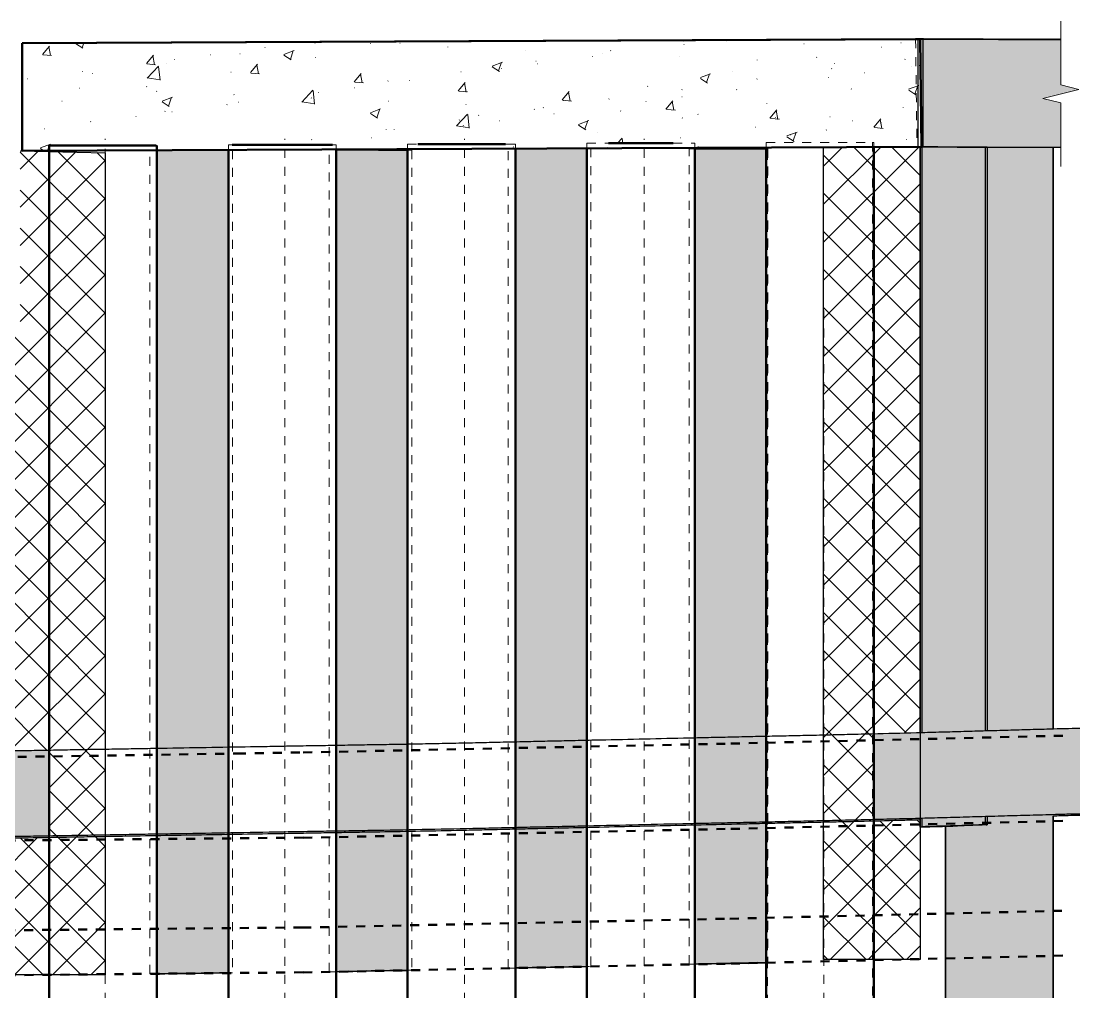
# Model space of a CAD drawing. Header units: metres. Extents: x 1100 to 1226, y 1 to 22.
# Drawn here: x 1203.26 to 1215.05, y 10.93 to 21.74 of the extents above; entities that cross this region are included whole.
import ezdxf

# ---------------------------------------------------------------- set-up
doc = ezdxf.new("R2010")
doc.units = ezdxf.units.M
doc.linetypes.add('JacobsCenter', pattern=[0.015, 0.009, -0.0015, 0.003, -0.0015])
doc.linetypes.add('JacobsDash', pattern=[0.0045, 0.003, -0.0015])
for name, color, linetype, lineweight in [('A-DETL', 7, 'Continuous', 13), ('A-DETL-GENF', 7, 'Continuous', 9), ('A-GENM', 7, 'Continuous', 35), ('A-GENM-HDLN', 7, 'JacobsDash', 18), ('S-BEAM', 7, 'Continuous', 50), ('S-BEAM-HDLN', 7, 'JacobsDash', 18), ('S-FNDN', 7, 'Continuous', 50), ('S-FNDN-HDLN', 7, 'JacobsDash', 18)]:
    doc.layers.add(name, color=color, linetype=linetype, lineweight=lineweight)
pattern_1 = [(45, (1187.22763, 10.849), (-0.212132, 0.212132), []), (135, (1187.22763, 10.849), (-0.212132, -0.212132), [])]

# ---------------------------------------------------------------- blocks, each defined once
blk = doc.blocks.new('Foundations-Piles - Px-1200-66435275-DRG-2873048 - ELEVATION - SHOTCRETE ABUTMENT B_ B1 AND B2')
at = {"layer": 'A-GENM', "lineweight": 25, "true_color": 0xdbdbdb}
h = blk.add_hatch(color=254, dxfattribs=at)
h.paths.add_polyline_path([(-1094.426, 6.112), (-1094.414, 6.112), (-1094.341, 6.123), (-1094.299, 6.135), (-1094.299, 12.787), (-1094.514, 12.778), (-1094.652, 12.77), (-1094.7, 12.767), (-1094.745, 12.766), (-1094.745, 6.203), (-1094.699, 6.174), (-1094.633, 6.144), (-1094.554, 6.121), (-1094.488, 6.112), (-1094.444, 6.112)])
h.paths.add_polyline_path([(-1094.299, 20.334), (-1094.299, 20.334), (-1094.299, 20.334)])
h = blk.add_hatch(color=254, dxfattribs=at)
h.paths.add_polyline_path([(-1094.299, 6.135), (-1094.27, 6.144), (-1094.202, 6.175), (-1094.078, 6.255), (-1094.01, 6.286), (-1093.939, 6.307), (-1093.866, 6.318), (-1093.792, 6.318), (-1093.718, 6.307), (-1093.647, 6.286), (-1093.58, 6.255), (-1093.545, 6.233), (-1093.545, 12.883), (-1093.551, 12.885), (-1093.59, 12.887), (-1093.637, 12.888), (-1093.787, 12.888), (-1093.965, 12.886), (-1094.216, 12.879), (-1094.279, 12.877), (-1094.279, 12.787), (-1094.299, 12.786), (-1094.299, 6.144)])
h.paths.add_polyline_path([(-1094.279, 13.832), (-1093.545, 13.852), (-1093.545, 20.333), (-1094.279, 20.333), (-1094.279, 13.837)])
at = {"layer": 'A-GENM', "color": 253, "lineweight": 25, "true_color": 0xa3a3a3}
for p, q in [((-1093.545, 13.852), (-1093.545, 20.333)), ((-1093.545, 20.333), (-1093.545, 13.852)), ((-1093.545, 6.233), (-1093.545, 12.886)), ((-1093.545, 12.883), (-1093.545, 6.233)), ((-1094.745, 12.766), (-1094.745, 6.203)), ((-1094.745, 6.203), (-1094.745, 12.766))]:
    blk.add_line(p, q, dxfattribs=at)
blk = doc.blocks.new('StitchPour_RS36B_01 - StitchPour_RS36B_01-61148557-DRG-2873048 - ELEVATION - SHOTCRETE ABUTMENT B_ B1 AND B2')
at = {"layer": 'A-GENM', "lineweight": 25, "true_color": 0xf4f4f4}
for points in [[(-1095.026, 21.536), (-1094.997, 21.536), (-1094.997, 21.547), (-1095.03, 21.547), (-1095.03, 21.536), (-1095.027, 21.536)], [(-1093.459, 21.533), (-1093.459, 21.547), (-1094.997, 21.547), (-1094.997, 21.536), (-1093.658, 21.533), (-1093.492, 21.533)]]:
    blk.add_hatch(color=7, dxfattribs=at).paths.add_polyline_path(points)
at = {"layer": 'A-GENM', "color": 253, "lineweight": 25, "true_color": 0xa3a3a3}
for p, q in [((-1095.03, 21.547), (-1095.03, 21.536)), ((-1094.997, 21.547), (-1094.997, 21.536))]:
    blk.add_line(p, q, dxfattribs=at)
at = {"layer": 'A-GENM', "color": 253, "lineweight": 25, "true_color": 0xa3a3a3, "flags": 128}
blk.add_lwpolyline([(-1095.03, 21.536), (-1095.025, 21.536), (-1095.02, 21.536), (-1095.016, 21.536), (-1095.011, 21.536), (-1095.006, 21.536), (-1095.002, 21.536), (-1094.997, 21.536)], dxfattribs=at)
at = {"layer": 'A-GENM', "color": 253, "lineweight": 25, "true_color": 0xa3a3a3}
blk.add_open_spline([(-1094.997, 21.536), (-1094.749, 21.535), (-1094.237, 21.534), (-1093.724, 21.533), (-1093.459, 21.533)], degree=3, knots=[0, 0, 0, 0, 0.4444444, 0.9198793, 0.9198793, 0.9198793, 0.9198793], dxfattribs=at)
blk = doc.blocks.new('Top of Pavement - RL A - Top of Pavement - RL A-68818558-DRG-2873048 - ELEVATION - SHOTCRETE ABUTMENT B_ B1 AND B2')
at = {"layer": 'A-GENM', "lineweight": 25, "true_color": 0xe8e8e8}
h = blk.add_hatch(color=254, dxfattribs=at)
h.paths.add_polyline_path([(-1135.22, 12.556), (-1135.22, 13.506), (-1136.143, 13.511), (-1136.143, 12.561), (-1135.662, 12.558)])
h.paths.add_polyline_path([(-1145.343, 12.639), (-1145.343, 13.589), (-1145.87, 13.595), (-1146.143, 13.599), (-1146.143, 12.649), (-1145.87, 12.645)])
h.paths.add_polyline_path([(-1105.598, 12.652), (-1105.038, 12.66), (-1104.723, 12.665), (-1104.723, 13.615), (-1105.038, 13.61), (-1105.598, 13.602), (-1105.598, 13.241)])
h.paths.add_polyline_path([(-1147.343, 12.664), (-1147.343, 13.614), (-1147.967, 13.622), (-1147.967, 12.672), (-1147.344, 12.664)])
h.paths.add_polyline_path([(-1095.541, 12.848), (-1094.374, 12.879), (-1093.248, 12.91), (-1093.248, 13.86), (-1095.541, 13.798), (-1095.541, 13.296)])
h = blk.add_hatch(color=254, dxfattribs=at)
h.paths.add_polyline_path([(-1135.22, 12.533), (-1135.22, 12.556), (-1136.143, 12.56), (-1136.143, 12.539), (-1135.662, 12.536)])
h.paths.add_polyline_path([(-1145.343, 12.617), (-1145.343, 12.639), (-1146.143, 12.648), (-1146.143, 12.626), (-1145.493, 12.618)])
h.paths.add_polyline_path([(-1105.598, 12.63), (-1104.952, 12.639), (-1104.723, 12.643), (-1104.723, 12.665), (-1105.038, 12.66), (-1105.598, 12.652), (-1105.598, 12.635)])
h.paths.add_polyline_path([(-1147.343, 12.663), (-1147.343, 12.664), (-1147.967, 12.672), (-1147.967, 12.67), (-1147.471, 12.664), (-1147.344, 12.663)])
h.paths.add_polyline_path([(-1095.541, 12.827), (-1095.026, 12.84), (-1095.026, 12.849), (-1095.003, 12.859), (-1094.511, 12.872), (-1093.887, 12.887), (-1093.687, 12.889), (-1093.58, 12.887), (-1093.551, 12.885), (-1093.545, 12.883), (-1093.248, 12.891), (-1093.248, 12.91), (-1095.066, 12.86), (-1095.541, 12.848), (-1095.541, 12.836)])
at = {"layer": 'A-GENM', "color": 253, "lineweight": 25, "true_color": 0xa3a3a3}
for points, knots in [([(-1093.248, 13.86), (-1093.36, 13.857), (-1093.554, 13.852), (-1093.831, 13.844), (-1094.078, 13.837), (-1094.325, 13.83), (-1094.572, 13.823), (-1094.819, 13.816), (-1095.149, 13.807), (-1095.478, 13.799), (-1095.808, 13.791), (-1096.055, 13.785), (-1096.302, 13.78), (-1096.549, 13.774), (-1096.796, 13.769), (-1097.043, 13.764), (-1097.29, 13.758), (-1097.62, 13.751), (-1098.032, 13.741), (-1098.444, 13.732), (-1098.773, 13.725), (-1099.02, 13.719), (-1099.268, 13.714), (-1099.515, 13.708), (-1099.762, 13.703), (-1100.009, 13.697), (-1100.256, 13.692), (-1100.503, 13.687), (-1100.75, 13.682), (-1100.998, 13.678), (-1101.245, 13.674), (-1101.492, 13.67), (-1101.739, 13.666), (-1101.986, 13.662), (-1102.234, 13.657), (-1102.563, 13.652), (-1102.975, 13.645), (-1103.387, 13.638), (-1103.717, 13.632), (-1103.964, 13.628), (-1104.211, 13.624), (-1104.458, 13.62), (-1104.705, 13.615), (-1105.035, 13.61), (-1105.364, 13.605), (-1105.694, 13.601), (-1105.941, 13.597), (-1106.188, 13.594), (-1106.435, 13.592), (-1106.683, 13.589), (-1107.012, 13.585), (-1107.424, 13.581), (-1107.919, 13.575), (-1108.331, 13.57), (-1108.66, 13.567), (-1108.907, 13.564), (-1109.155, 13.561), (-1109.402, 13.558), (-1109.649, 13.555), (-1109.896, 13.552), (-1110.143, 13.55), (-1110.391, 13.547), (-1110.638, 13.545), (-1110.885, 13.544), (-1111.132, 13.542), (-1111.379, 13.541), (-1111.627, 13.54), (-1111.874, 13.539), (-1112.121, 13.538), (-1112.451, 13.535), (-1112.863, 13.532), (-1113.275, 13.529), (-1113.604, 13.526), (-1113.851, 13.524), (-1114.098, 13.522), (-1114.346, 13.519), (-1114.593, 13.517), (-1114.84, 13.515), (-1115.087, 13.513), (-1115.417, 13.511), (-1115.829, 13.508), (-1116.241, 13.506), (-1116.57, 13.505), (-1116.818, 13.504), (-1117.065, 13.503), (-1117.316, 13.502), (-1117.484, 13.501), (-1117.57, 13.5)], [0.2868094, 0.2868094, 0.2868094, 0.2868094, 0.2891156, 0.2908163, 0.292517, 0.2942177, 0.2959184, 0.297619, 0.2993197, 0.3027211, 0.3044218, 0.3061224, 0.3078231, 0.3095238, 0.3112245, 0.3129252, 0.3146259, 0.3163265, 0.3197279, 0.3231293, 0.3248299, 0.3265306, 0.3282313, 0.329932, 0.3316327, 0.3333333, 0.335034, 0.3367347, 0.3384354, 0.3401361, 0.3418367, 0.3435374, 0.3452381, 0.3469388, 0.3486395, 0.3503401, 0.3537415, 0.3571429, 0.3588435, 0.3605442, 0.3622449, 0.3639456, 0.3656463, 0.3673469, 0.3707483, 0.372449, 0.3741497, 0.3758503, 0.377551, 0.3792517, 0.3809524, 0.3843537, 0.3877551, 0.3911565, 0.3928571, 0.3945578, 0.3962585, 0.3979592, 0.3996599, 0.4013605, 0.4030612, 0.4047619, 0.4064626, 0.4081633, 0.4098639, 0.4115646, 0.4132653, 0.414966, 0.4166667, 0.4183673, 0.4217687, 0.4251701, 0.4268707, 0.4285714, 0.4302721, 0.4319728, 0.4336735, 0.4353741, 0.4370748, 0.4387755, 0.4421769, 0.4455782, 0.4472789, 0.4489796, 0.4506803, 0.452381, 0.4541542, 0.4541542, 0.4541542, 0.4541542]), ([(-1117.57, 12.55), (-1117.551, 12.551), (-1117.344, 12.551), (-1117.041, 12.553), (-1116.663, 12.554), (-1116.38, 12.556), (-1116.096, 12.557), (-1115.718, 12.559), (-1115.246, 12.561), (-1114.773, 12.565), (-1114.395, 12.569), (-1114.111, 12.571), (-1113.828, 12.574), (-1113.544, 12.576), (-1113.261, 12.579), (-1112.883, 12.582), (-1112.505, 12.585), (-1112.126, 12.587), (-1111.843, 12.589), (-1111.559, 12.591), (-1111.276, 12.592), (-1110.992, 12.593), (-1110.709, 12.594), (-1110.425, 12.597), (-1110.142, 12.6), (-1109.858, 12.603), (-1109.574, 12.606), (-1109.291, 12.609), (-1109.007, 12.612), (-1108.724, 12.616), (-1108.346, 12.62), (-1107.873, 12.625), (-1107.401, 12.631), (-1107.023, 12.635), (-1106.739, 12.638), (-1106.455, 12.641), (-1106.172, 12.645), (-1105.888, 12.648), (-1105.51, 12.653), (-1105.132, 12.658), (-1104.754, 12.664), (-1104.471, 12.669), (-1104.187, 12.674), (-1103.904, 12.679), (-1103.62, 12.684), (-1103.242, 12.69), (-1102.77, 12.698), (-1102.297, 12.706), (-1101.919, 12.713), (-1101.635, 12.717), (-1101.352, 12.722), (-1100.974, 12.728), (-1100.501, 12.737), (-1100.029, 12.747), (-1099.651, 12.755), (-1099.367, 12.762), (-1099.084, 12.768), (-1098.706, 12.776), (-1098.233, 12.787), (-1097.761, 12.798), (-1097.383, 12.806), (-1097.099, 12.812), (-1096.816, 12.818), (-1096.532, 12.824), (-1096.249, 12.831), (-1095.965, 12.837), (-1095.682, 12.844), (-1095.398, 12.851), (-1095.115, 12.858), (-1094.832, 12.866), (-1094.548, 12.874), (-1094.265, 12.882), (-1093.981, 12.89), (-1093.698, 12.898), (-1093.453, 12.905), (-1093.304, 12.909), (-1093.248, 12.91)], [0.6791342, 0.6791342, 0.6791342, 0.6791342, 0.6796117, 0.684466, 0.6868932, 0.6893204, 0.6917476, 0.6941748, 0.6990291, 0.7038835, 0.7063107, 0.7087379, 0.711165, 0.7135922, 0.7160194, 0.7184466, 0.723301, 0.7257282, 0.7281553, 0.7305825, 0.7330097, 0.7354369, 0.7378641, 0.7402913, 0.7427184, 0.7451456, 0.7475728, 0.75, 0.7524272, 0.7548544, 0.7572816, 0.7621359, 0.7669903, 0.7694175, 0.7718447, 0.7742718, 0.776699, 0.7791262, 0.7815534, 0.7864078, 0.788835, 0.7912621, 0.7936893, 0.7961165, 0.7985437, 0.8009709, 0.8058252, 0.8106796, 0.8131068, 0.815534, 0.8179612, 0.8203883, 0.8252427, 0.8300971, 0.8325243, 0.8349515, 0.8373786, 0.8398058, 0.8446602, 0.8495146, 0.8519417, 0.8543689, 0.8567961, 0.8592233, 0.8616505, 0.8640777, 0.8665049, 0.868932, 0.8713592, 0.8737864, 0.8762136, 0.8786408, 0.881068, 0.8834951, 0.8859223, 0.8873423, 0.8873423, 0.8873423, 0.8873423]), ([(-1093.248, 12.891), (-1093.292, 12.89), (-1093.391, 12.887), (-1093.49, 12.884), (-1093.545, 12.883)], [0.190459632, 0.190459632, 0.190459632, 0.190459632, 0.191489362, 0.192775346, 0.192775346, 0.192775346, 0.192775346]), ([(-1095.026, 12.84), (-1095.083, 12.839), (-1095.291, 12.833), (-1095.574, 12.826), (-1095.877, 12.819), (-1096.104, 12.814), (-1096.331, 12.809), (-1096.558, 12.804), (-1096.785, 12.799), (-1097.087, 12.792), (-1097.466, 12.783), (-1097.92, 12.773), (-1098.374, 12.763), (-1098.828, 12.753), (-1099.206, 12.744), (-1099.509, 12.737), (-1099.736, 12.732), (-1099.963, 12.727), (-1100.265, 12.72), (-1100.644, 12.712), (-1101.022, 12.706), (-1101.325, 12.701), (-1101.552, 12.697), (-1101.779, 12.693), (-1102.081, 12.688), (-1102.46, 12.682), (-1102.914, 12.674), (-1103.368, 12.666), (-1103.746, 12.66), (-1104.049, 12.655), (-1104.276, 12.651), (-1104.503, 12.647), (-1104.806, 12.641), (-1105.184, 12.635), (-1105.562, 12.63), (-1105.865, 12.626), (-1106.092, 12.623), (-1106.319, 12.621), (-1106.622, 12.617), (-1107, 12.613), (-1107.454, 12.608), (-1107.908, 12.603), (-1108.362, 12.598), (-1108.741, 12.593), (-1109.044, 12.59), (-1109.271, 12.587), (-1109.498, 12.584), (-1109.725, 12.582), (-1109.952, 12.579), (-1110.254, 12.576), (-1110.557, 12.573), (-1110.86, 12.571), (-1111.087, 12.57), (-1111.314, 12.57), (-1111.541, 12.569), (-1111.768, 12.567), (-1112.071, 12.566), (-1112.449, 12.563), (-1112.903, 12.56), (-1113.282, 12.556), (-1113.584, 12.554), (-1113.811, 12.552), (-1114.038, 12.55), (-1114.265, 12.548), (-1114.492, 12.546), (-1114.795, 12.543), (-1115.174, 12.54), (-1115.628, 12.537), (-1116.006, 12.535), (-1116.309, 12.533), (-1116.612, 12.532), (-1116.99, 12.531), (-1117.335, 12.529), (-1117.528, 12.528), (-1117.57, 12.528)], [0.2043483, 0.2043483, 0.2043483, 0.2043483, 0.2056738, 0.2092199, 0.2109929, 0.212766, 0.214539, 0.2163121, 0.2180851, 0.2198582, 0.2234043, 0.2269504, 0.2304965, 0.2340426, 0.2375887, 0.2393617, 0.2411348, 0.2429078, 0.2446809, 0.248227, 0.251773, 0.2535461, 0.2553191, 0.2570922, 0.2588652, 0.2624113, 0.2659574, 0.2695035, 0.2730496, 0.2748227, 0.2765957, 0.2783688, 0.2801418, 0.2836879, 0.287234, 0.2890071, 0.2907801, 0.2925532, 0.2943262, 0.2978723, 0.3014184, 0.3049645, 0.3085106, 0.3120567, 0.3138298, 0.3156028, 0.3173759, 0.3191489, 0.320922, 0.322695, 0.3262411, 0.3280142, 0.3297872, 0.3315603, 0.3333333, 0.3351064, 0.3368794, 0.3404255, 0.3439716, 0.3475177, 0.3492908, 0.3510638, 0.3528369, 0.3546099, 0.356383, 0.358156, 0.3617021, 0.3652482, 0.3687943, 0.3705674, 0.3723404, 0.3758865, 0.3794326, 0.3804149, 0.3804149, 0.3804149, 0.3804149])]:
    blk.add_open_spline(points, degree=3, knots=knots, dxfattribs=at)
blk = doc.blocks.new('T2DPAA-T2D-C3S-RS-M3D-100334_rvt-2-DRG-2873048 - ELEVATION - SHOTCRETE ABUTMENT B_ B1 AND B2')
at = {"layer": 'A-GENM', "lineweight": 5, "true_color": 0xefefdf}
blk.add_hatch(color=254, dxfattribs=at).paths.add_polyline_path([(-1095.003, 20.336), (-1094.997, 20.336), (-1094.997, 21.536), (-1095.026, 21.535), (-1095.012, 20.336), (-1095.007, 20.336)])
h = blk.add_hatch(color=254, dxfattribs=at)
h.paths.add_polyline_path([(-1093.459, 20.333), (-1093.459, 20.826), (-1093.659, 20.876), (-1093.259, 20.976), (-1093.459, 21.026), (-1093.459, 21.533), (-1094.997, 21.536), (-1094.997, 20.336), (-1093.687, 20.333)])
h.paths.add_polyline_path([(-1094.862, 20.335), (-1094.862, 20.336), (-1094.862, 20.646)])
at = {"layer": 'A-GENM', "lineweight": 5, "true_color": 0xf2f6f2}
h = blk.add_hatch(color=7, dxfattribs=at)
h.paths.add_polyline_path([(-1095.026, 12.759), (-1095.003, 12.769), (-1095.003, 12.859), (-1095.026, 12.849), (-1095.026, 12.761)])
h.paths.add_polyline_path([(-1095.026, 13.81), (-1095.003, 13.811), (-1095.003, 20.336), (-1095.026, 20.335), (-1095.026, 13.837)])
h = blk.add_hatch(color=7, dxfattribs=at)
h.paths.add_polyline_path([(-1095.003, 12.769), (-1094.3, 12.788), (-1094.301, 12.877), (-1095.003, 12.859), (-1095.003, 12.837)])
h.paths.add_polyline_path([(-1095.003, 13.811), (-1094.3, 13.831), (-1094.3, 20.334), (-1095.003, 20.336), (-1095.003, 13.837)])
h = blk.add_hatch(color=7, dxfattribs=at)
h.paths.add_polyline_path([(-1094.279, 12.787), (-1094.279, 12.877), (-1094.3, 12.877), (-1094.3, 12.788), (-1094.29, 12.787)])
h.paths.add_polyline_path([(-1094.3, 13.831), (-1094.279, 13.832), (-1094.279, 20.334), (-1094.3, 20.333), (-1094.3, 13.837)])
blk.add_hatch(color=7, dxfattribs=at).paths.add_polyline_path([(-1095.026, 12.759), (-1094.652, 12.77), (-1094.565, 12.775), (-1094.396, 12.783), (-1094.329, 12.787), (-1095.003, 12.769), (-1095.022, 12.76)])
at = {"layer": 'A-GENM', "color": 253, "lineweight": 25, "true_color": 0xa3a3a3}
for p, q in [((-1095.047, 20.336), (-1095.047, 21.536)), ((-1094.997, 21.536), (-1094.997, 20.336)), ((-1095.026, 13.81), (-1095.026, 20.336)), ((-1095.003, 13.811), (-1095.003, 20.336)), ((-1094.3, 13.831), (-1094.3, 20.334)), ((-1094.279, 20.334), (-1094.279, 13.832)), ((-1095.026, 12.759), (-1095.026, 12.849)), ((-1095.003, 12.769), (-1095.003, 12.859)), ((-1094.3, 12.788), (-1094.3, 12.877)), ((-1094.279, 12.877), (-1094.279, 12.787))]:
    blk.add_line(p, q, dxfattribs=at)
at = {"layer": 'A-GENM', "color": 253, "lineweight": 25, "true_color": 0xa3a3a3, "flags": 128}
for points in [[(-1094.997, 21.536), (-1095.007, 21.536), (-1095.017, 21.536), (-1095.027, 21.536), (-1095.037, 21.536), (-1095.047, 21.536)], [(-1095.047, 20.336), (-1095.037, 20.336), (-1095.027, 20.336), (-1095.017, 20.336), (-1095.007, 20.336), (-1094.997, 20.336)], [(-1094.279, 20.334), (-1094.29, 20.334), (-1094.3, 20.334)], [(-1095.026, 12.759), (-1095.022, 12.761), (-1095.017, 12.763), (-1095.012, 12.765), (-1095.008, 12.767), (-1095.003, 12.769)], [(-1094.685, 12.767), (-1094.7, 12.767), (-1094.714, 12.767)], [(-1094.3, 12.788), (-1094.29, 12.787), (-1094.279, 12.787)]]:
    blk.add_lwpolyline(points, dxfattribs=at)
at = {"layer": 'A-GENM', "color": 253, "lineweight": 25, "true_color": 0xa3a3a3}
for points in [[(-1093.459, 21.533), (-1093.972, 21.533), (-1094.485, 21.534), (-1094.997, 21.536)], [(-1094.997, 20.336), (-1094.485, 20.334), (-1093.972, 20.333), (-1093.459, 20.333)], [(-1094.714, 12.767), (-1094.735, 12.767), (-1094.777, 12.765), (-1094.839, 12.764), (-1094.901, 12.762), (-1094.964, 12.76), (-1095.005, 12.759), (-1095.026, 12.759)], [(-1094.666, 12.769), (-1094.673, 12.768), (-1094.679, 12.768), (-1094.685, 12.767)], [(-1094.572, 12.775), (-1094.589, 12.774), (-1094.605, 12.773), (-1094.62, 12.772)], [(-1094.449, 12.781), (-1094.469, 12.78), (-1094.489, 12.779), (-1094.507, 12.778)], [(-1094.304, 12.787), (-1094.326, 12.786), (-1094.348, 12.785), (-1094.369, 12.784)], [(-1094.279, 12.787), (-1094.284, 12.787), (-1094.289, 12.787), (-1094.294, 12.787)]]:
    blk.add_open_spline(points, degree=3, dxfattribs=at)
for points, knots in [([(-1094.3, 20.334), (-1094.394, 20.334), (-1094.581, 20.334), (-1094.814, 20.335), (-1094.952, 20.335), (-1094.997, 20.335)], [0, 0, 0, 0, 0.4, 0.8, 0.991588, 0.991588, 0.991588, 0.991588]), ([(-1095.003, 12.769), (-1094.956, 12.77), (-1094.886, 12.772), (-1094.792, 12.774), (-1094.722, 12.776), (-1094.652, 12.778), (-1094.581, 12.78), (-1094.511, 12.782), (-1094.417, 12.784), (-1094.347, 12.786), (-1094.3, 12.788)], [0, 0, 0, 0, 0.2, 0.3, 0.4, 0.5, 0.6, 0.7, 0.8, 1, 1, 1, 1]), ([(-1094.621, 12.772), (-1094.625, 12.772), (-1094.64, 12.771), (-1094.654, 12.77), (-1094.663, 12.769)], [0.7719669, 0.7719669, 0.7719669, 0.7719669, 0.8076923, 0.914149, 0.914149, 0.914149, 0.914149]), ([(-1094.514, 12.778), (-1094.532, 12.777), (-1094.55, 12.776), (-1094.567, 12.775), (-1094.568, 12.775)], [0.4885511, 0.4885511, 0.4885511, 0.4885511, 0.6153846, 0.6220261, 0.6220261, 0.6220261, 0.6220261]), ([(-1094.379, 12.784), (-1094.397, 12.783), (-1094.418, 12.782), (-1094.438, 12.781), (-1094.441, 12.781)], [0.1963105, 0.1963105, 0.1963105, 0.1963105, 0.3076923, 0.3247892, 0.3247892, 0.3247892, 0.3247892])]:
    blk.add_open_spline(points, degree=3, knots=knots, dxfattribs=at)
for name in ['StitchPour_RS36B_01 - StitchPour_RS36B_01-61148557-DRG-2873048 - ELEVATION - SHOTCRETE ABUTMENT B_ B1 AND B2', 'Foundations-Piles - Px-1200-66435275-DRG-2873048 - ELEVATION - SHOTCRETE ABUTMENT B_ B1 AND B2', 'Top of Pavement - RL A - Top of Pavement - RL A-68818558-DRG-2873048 - ELEVATION - SHOTCRETE ABUTMENT B_ B1 AND B2']:
    blk.add_blockref(name, (0, 0), dxfattribs=at)
blk = doc.blocks.new('01_SFO_FRP_Pile_CastInPlace_CS_BR08 - CAST-IN-PLACE PILE - 1200-8642523-DRG-2873048 - ELEVATION - SHOTCRETE ABUTMENT B_ B1 AND B2')
at = {"layer": 'S-FNDN'}
for p, q in [((-1096.74, 20.328), (-1096.74, 6.201)), ((-1095.54, 6.23), (-1095.54, 20.333))]:
    blk.add_line(p, q, dxfattribs=at)
at = {"layer": 'S-FNDN-HDLN'}
for p, q in [((-1096.74, 20.384), (-1096.74, 20.328)), ((-1096.74, 20.384), (-1095.561, 20.384)), ((-1096.725, 6.191), (-1096.725, 20.384)), ((-1095.561, 20.384), (-1095.54, 20.384)), ((-1095.556, 20.384), (-1095.556, 6.239)), ((-1095.54, 20.333), (-1095.54, 20.384))]:
    blk.add_line(p, q, dxfattribs=at)
blk = doc.blocks.new('01_SFO_FRP_Pile_CastInPlace_CS_BR08 - CAST-IN-PLACE PILE - 1200-8642364-DRG-2873048 - ELEVATION - SHOTCRETE ABUTMENT B_ B1 AND B2')
at = {"layer": 'S-FNDN'}
for p, q in [((-1104.723, 20.35), (-1104.723, 6.203)), ((-1103.531, 20.35), (-1104.716, 20.35)), ((-1103.523, 6.232), (-1103.523, 20.35))]:
    blk.add_line(p, q, dxfattribs=at)
at = {"layer": 'S-FNDN-HDLN'}
for p, q in [((-1104.723, 20.35), (-1104.716, 20.35)), ((-1103.531, 20.35), (-1103.523, 20.35))]:
    blk.add_line(p, q, dxfattribs=at)
blk = doc.blocks.new('01_SFO_FRP_Pile_CastInPlace_CS_BR08 - CAST-IN-PLACE PILE - 1200-8661263-DRG-2873048 - ELEVATION - SHOTCRETE ABUTMENT B_ B1 AND B2')
at = {"layer": 'S-FNDN'}
for p, q in [((-1102.727, 20.302), (-1102.727, 6.205)), ((-1101.569, 20.359), (-1102.686, 20.359)), ((-1101.527, 6.234), (-1101.527, 20.307))]:
    blk.add_line(p, q, dxfattribs=at)
at = {"layer": 'S-FNDN-HDLN'}
for p, q in [((-1102.727, 20.359), (-1102.727, 20.302)), ((-1102.727, 20.359), (-1102.686, 20.359)), ((-1101.569, 20.359), (-1101.548, 20.359)), ((-1101.548, 20.359), (-1101.527, 20.359)), ((-1101.527, 20.307), (-1101.527, 20.359))]:
    blk.add_line(p, q, dxfattribs=at)
blk = doc.blocks.new('01_SFO_FRP_Pile_CastInPlace_CS_BR08 - CAST-IN-PLACE PILE - 1200-8642427-DRG-2873048 - ELEVATION - SHOTCRETE ABUTMENT B_ B1 AND B2')
at = {"layer": 'S-FNDN'}
for p, q in [((-1100.732, 20.31), (-1100.732, 6.195)), ((-1099.643, 20.368), (-1100.62, 20.368)), ((-1099.532, 6.224), (-1099.532, 20.316))]:
    blk.add_line(p, q, dxfattribs=at)
at = {"layer": 'S-FNDN-HDLN'}
for p, q in [((-1100.732, 20.368), (-1100.732, 20.311)), ((-1100.732, 20.368), (-1100.62, 20.368)), ((-1099.643, 20.368), (-1099.552, 20.368)), ((-1099.552, 20.368), (-1099.532, 20.368)), ((-1099.532, 20.316), (-1099.532, 20.368))]:
    blk.add_line(p, q, dxfattribs=at)
blk = doc.blocks.new('01_SFO_FRP_Pile_CastInPlace_CS_BR08 - CAST-IN-PLACE PILE - 1200-8642486-DRG-2873048 - ELEVATION - SHOTCRETE ABUTMENT B_ B1 AND B2')
at = {"layer": 'S-FNDN'}
for p, q in [((-1098.736, 20.319), (-1098.736, 6.198)), ((-1097.777, 20.377), (-1098.495, 20.377)), ((-1097.536, 6.227), (-1097.536, 20.324))]:
    blk.add_line(p, q, dxfattribs=at)
at = {"layer": 'S-FNDN-HDLN'}
for p, q in [((-1098.736, 20.377), (-1098.736, 20.319)), ((-1098.736, 20.377), (-1098.495, 20.377)), ((-1097.777, 20.377), (-1097.556, 20.377)), ((-1097.556, 20.377), (-1097.536, 20.377)), ((-1097.536, 20.324), (-1097.536, 20.377))]:
    blk.add_line(p, q, dxfattribs=at)
blk = doc.blocks.new('20_SFR_WSC_ShotcreteWall_ArchFlatBack_Datum - ArchWall_PileSize_1200-8656932-DRG-2873048 - ELEVATION - SHOTCRETE ABUTMENT B_ B1 AND B2')
at = {"layer": 'A-GENM', "linetype": 'JacobsDash', "lineweight": 18, "true_color": 0x9ab29e}
for points in [[(-1103.523, 11.126), (-1102.728, 11.137), (-1102.728, 20.301), (-1103.052, 20.3), (-1103.523, 20.298), (-1103.523, 12.323)], [(-1102.728, 11.137), (-1102.727, 11.137), (-1102.728, 12.248)]]:
    blk.add_hatch(color=253, dxfattribs=at).paths.add_polyline_path(points)
at = {"layer": 'A-GENM', "color": 252, "true_color": 0x888888}
blk.add_line((-1102.728, 11.137), (-1102.728, 20.301), dxfattribs=at)
at = {"layer": 'A-GENM', "color": 252, "true_color": 0x888888, "flags": 128}
for points in [[(-1102.728, 20.301), (-1102.78, 20.301), (-1102.833, 20.301), (-1102.858, 20.301)], [(-1103.524, 11.126), (-1103.436, 11.128), (-1103.338, 11.129), (-1103.237, 11.13), (-1103.134, 11.132), (-1103.031, 11.133), (-1102.928, 11.134), (-1102.827, 11.136), (-1102.728, 11.137)]]:
    blk.add_lwpolyline(points, dxfattribs=at)
at = {"layer": 'A-GENM-HDLN', "color": 252, "true_color": 0x888888}
for p, q in [((-1103.603, 11.125), (-1103.603, 20.302)), ((-1103.545, 20.302), (-1103.53, 20.302)), ((-1103.53, 20.302), (-1103.53, 11.126)), ((-1102.728, 20.301), (-1102.715, 20.301)), ((-1102.696, 20.301), (-1102.683, 20.301)), ((-1102.683, 20.301), (-1102.683, 11.138)), ((-1102.689, 11.138), (-1103.591, 11.126)), ((-1103.53, 11.126), (-1103.524, 11.126))]:
    blk.add_line(p, q, dxfattribs=at)
at = {"layer": 'A-GENM-HDLN', "color": 252, "true_color": 0x888888, "flags": 128}
for points in [[(-1102.875, 20.301), (-1102.887, 20.301), (-1102.942, 20.301), (-1102.996, 20.301), (-1103.052, 20.301), (-1103.107, 20.302), (-1103.162, 20.302), (-1103.217, 20.302), (-1103.271, 20.302), (-1103.325, 20.302), (-1103.377, 20.302), (-1103.429, 20.302), (-1103.48, 20.302), (-1103.53, 20.302)], [(-1103.53, 11.126), (-1103.545, 11.126), (-1103.57, 11.126), (-1103.603, 11.125)], [(-1102.683, 11.138), (-1102.707, 11.138), (-1102.722, 11.137), (-1102.728, 11.137)]]:
    blk.add_lwpolyline(points, dxfattribs=at)
at = {"layer": 'A-GENM-HDLN', "color": 252, "true_color": 0x888888}
for centre, start_param, end_param in [((-1104.123, 20.303), 2.622281, 2.994534), ((-1102.128, 20.3), 0.016853, 0.327063)]:
    blk.add_ellipse(centre, major_axis=(-0.6, 0.001), ratio=0.000098, start_param=start_param, end_param=end_param, dxfattribs=at)
blk = doc.blocks.new('20_SFR_WSC_ShotcreteWall_ArchFlatBack_Datum - ArchWall_PileSize_1200-8657040-DRG-2873048 - ELEVATION - SHOTCRETE ABUTMENT B_ B1 AND B2')
at = {"layer": 'A-GENM', "linetype": 'JacobsDash', "lineweight": 18, "true_color": 0x9ab29e}
for points in [[(-1101.527, 11.15), (-1100.732, 11.165), (-1100.732, 20.301), (-1101.527, 20.302), (-1101.527, 11.152)], [(-1100.732, 11.165), (-1100.732, 11.165), (-1100.732, 12.248)]]:
    blk.add_hatch(color=253, dxfattribs=at).paths.add_polyline_path(points)
at = {"layer": 'A-GENM', "color": 252, "true_color": 0x888888}
blk.add_line((-1100.732, 11.165), (-1100.732, 20.301), dxfattribs=at)
at = {"layer": 'A-GENM', "color": 252, "true_color": 0x888888, "flags": 128}
for points in [[(-1100.732, 20.301), (-1100.784, 20.301), (-1100.838, 20.301), (-1100.892, 20.301), (-1100.946, 20.301), (-1101.001, 20.301), (-1101.056, 20.301), (-1101.111, 20.302), (-1101.166, 20.302), (-1101.221, 20.302), (-1101.275, 20.302), (-1101.329, 20.302), (-1101.382, 20.302), (-1101.434, 20.302), (-1101.485, 20.302), (-1101.528, 20.302)], [(-1101.528, 11.15), (-1101.44, 11.152), (-1101.342, 11.154), (-1101.241, 11.156), (-1101.139, 11.158), (-1101.035, 11.16), (-1100.932, 11.162), (-1100.831, 11.163), (-1100.732, 11.165)]]:
    blk.add_lwpolyline(points, dxfattribs=at)
at = {"layer": 'A-GENM-HDLN', "color": 252, "true_color": 0x888888}
for p, q in [((-1101.607, 11.149), (-1101.607, 20.302)), ((-1101.55, 20.302), (-1101.534, 20.302)), ((-1101.534, 20.302), (-1101.534, 11.15)), ((-1101.528, 20.302), (-1101.534, 20.302)), ((-1100.732, 20.301), (-1100.72, 20.301)), ((-1100.7, 20.301), (-1100.687, 20.301)), ((-1100.687, 20.301), (-1100.687, 11.166)), ((-1100.692, 11.166), (-1101.599, 11.149)), ((-1101.534, 11.15), (-1101.528, 11.15))]:
    blk.add_line(p, q, dxfattribs=at)
at = {"layer": 'A-GENM-HDLN', "color": 252, "true_color": 0x888888, "flags": 128}
for points in [[(-1101.534, 11.15), (-1101.55, 11.15), (-1101.574, 11.149), (-1101.607, 11.149)], [(-1100.687, 11.166), (-1100.711, 11.166), (-1100.726, 11.166), (-1100.732, 11.165)]]:
    blk.add_lwpolyline(points, dxfattribs=at)
at = {"layer": 'A-GENM-HDLN', "color": 252, "true_color": 0x888888}
for centre, start_param, end_param in [((-1102.128, 20.303), 2.622281, 2.994534), ((-1100.132, 20.3), 0.016853, 0.327063)]:
    blk.add_ellipse(centre, major_axis=(-0.6, 0.001), ratio=0.000098, start_param=start_param, end_param=end_param, dxfattribs=at)
blk = doc.blocks.new('20_SFR_WSC_ShotcreteWall_ArchFlatBack_Datum - ArchWall_PileSize_1200-8657131-DRG-2873048 - ELEVATION - SHOTCRETE ABUTMENT B_ B1 AND B2')
at = {"layer": 'A-GENM', "linetype": 'JacobsDash', "lineweight": 18, "true_color": 0x9ab29e}
for points in [[(-1099.532, 11.192), (-1098.737, 11.209), (-1098.737, 20.319), (-1099.532, 20.316), (-1099.532, 11.193)], [(-1098.737, 11.209), (-1098.736, 11.209), (-1098.737, 12.248)]]:
    blk.add_hatch(color=253, dxfattribs=at).paths.add_polyline_path(points)
at = {"layer": 'A-GENM', "color": 252, "true_color": 0x888888}
blk.add_line((-1098.737, 11.209), (-1098.737, 20.319), dxfattribs=at)
at = {"layer": 'A-GENM', "color": 252, "true_color": 0x888888, "flags": 128}
blk.add_lwpolyline([(-1099.532, 11.192), (-1099.445, 11.193), (-1099.347, 11.196), (-1099.246, 11.198), (-1099.143, 11.2), (-1099.04, 11.202), (-1098.937, 11.204), (-1098.835, 11.206), (-1098.737, 11.209)], dxfattribs=at)
at = {"layer": 'A-GENM-HDLN', "color": 252, "true_color": 0x888888}
for p, q in [((-1099.611, 11.19), (-1099.611, 20.32)), ((-1099.539, 20.32), (-1099.539, 11.191)), ((-1098.737, 20.319), (-1098.737, 20.32)), ((-1098.736, 20.32), (-1098.735, 20.32)), ((-1098.705, 20.32), (-1098.692, 20.32)), ((-1098.692, 20.32), (-1098.692, 11.21)), ((-1098.696, 11.21), (-1099.604, 11.19)), ((-1099.539, 11.191), (-1099.532, 11.192))]:
    blk.add_line(p, q, dxfattribs=at)
at = {"layer": 'A-GENM-HDLN', "color": 252, "true_color": 0x888888, "flags": 128}
for points in [[(-1098.692, 11.21), (-1098.716, 11.209), (-1098.731, 11.209), (-1098.737, 11.209)], [(-1099.539, 11.191), (-1099.554, 11.191), (-1099.579, 11.191), (-1099.611, 11.19)]]:
    blk.add_lwpolyline(points, dxfattribs=at)
at = {"layer": 'A-GENM-HDLN', "color": 252, "true_color": 0x888888}
for centre, major_axis, start_param, end_param in [((-1100.132, 20.32), (-0.6, 0), 2.622282, 2.994534), ((-1099.078, 20.32), (-1, 0), 1.09198, 1.919406), ((-1098.137, 20.32), (-0.6, 0), 0.016853, 0.327062)]:
    blk.add_ellipse(centre, major_axis=major_axis, ratio=0.000014, start_param=start_param, end_param=end_param, dxfattribs=at)
blk = doc.blocks.new('20_SFR_WSC_ShotcreteWall_ArchFlatBack_Datum - ArchWall_PileSize_1200-8664517-DRG-2873048 - ELEVATION - SHOTCRETE ABUTMENT B_ B1 AND B2')
at = {"layer": 'A-GENM', "linetype": 'JacobsDash', "lineweight": 18, "true_color": 0x9ab29e}
h = blk.add_hatch(color=253, dxfattribs=at)
h.paths.add_polyline_path([(-1097.536, 11.235), (-1096.739, 11.25), (-1096.739, 20.316), (-1097.536, 20.316), (-1097.536, 12.248)])
h.paths.add_polyline_path([(-1097.35, 14.5), (-1097.35, 14.5), (-1097.35, 16.753)])
at = {"layer": 'A-GENM', "color": 252, "true_color": 0x888888, "flags": 128}
for points in [[(-1096.739, 20.316), (-1096.837, 20.316), (-1096.939, 20.316), (-1097.042, 20.316), (-1097.146, 20.316), (-1097.249, 20.316), (-1097.35, 20.316), (-1097.448, 20.316), (-1097.536, 20.316)], [(-1097.536, 11.235), (-1097.448, 11.237), (-1097.35, 11.239), (-1097.249, 11.241), (-1097.146, 11.243), (-1097.042, 11.245), (-1096.939, 11.247), (-1096.837, 11.248), (-1096.739, 11.25)]]:
    blk.add_lwpolyline(points, dxfattribs=at)
at = {"layer": 'A-GENM-HDLN', "color": 252, "true_color": 0x888888}
for p, q in [((-1097.599, 11.234), (-1097.599, 20.316)), ((-1097.543, 20.316), (-1097.543, 11.235)), ((-1097.536, 20.316), (-1097.543, 20.316)), ((-1096.738, 20.316), (-1096.739, 20.316)), ((-1096.738, 11.25), (-1096.738, 20.316)), ((-1096.722, 20.316), (-1096.722, 11.251)), ((-1096.723, 11.251), (-1097.592, 11.234)), ((-1097.543, 11.235), (-1097.536, 11.235)), ((-1096.739, 11.25), (-1096.738, 11.25))]:
    blk.add_line(p, q, dxfattribs=at)
at = {"layer": 'A-GENM-HDLN', "color": 252, "true_color": 0x888888, "flags": 128}
for points in [[(-1097.599, 20.316), (-1097.574, 20.316), (-1097.555, 20.316), (-1097.543, 20.316)], [(-1096.738, 20.316), (-1096.733, 20.316), (-1096.722, 20.316)], [(-1097.543, 11.235), (-1097.555, 11.235), (-1097.574, 11.235), (-1097.599, 11.234)], [(-1096.722, 11.251), (-1096.733, 11.25), (-1096.738, 11.25)]]:
    blk.add_lwpolyline(points, dxfattribs=at)
blk = doc.blocks.new('CS_DET_BreakLine_ViewScale - Std Break-8790024-DRG-2873048 - ELEVATION - SHOTCRETE ABUTMENT B_ B1 AND B2')
at = {"layer": 'A-DETL-GENF', "color": 252, "true_color": 0x888888}
for p, q in [((-1093.459, 21.736), (-1093.459, 21.026)), ((-1093.459, 21.026), (-1093.259, 20.976)), ((-1093.259, 20.976), (-1093.659, 20.876)), ((-1093.659, 20.876), (-1093.459, 20.826)), ((-1093.459, 20.826), (-1093.459, 20.116))]:
    blk.add_line(p, q, dxfattribs=at)

msp = doc.modelspace()

# ---------------------------------------------------------------- hatches: boundary and pattern name
at = {"layer": 'A-DETL-GENF', "true_color": 0xafc8af}
h = msp.add_hatch(dxfattribs=at)
h.set_pattern_fill('FP_4', color=9, style=0, pattern_type=2)
h.set_pattern_definition(pattern_1)
h.paths.add_polyline_path([(1204.1998, 11.1149), (1204.1998, 20.2708), (1203.2549, 20.2911), (1203.2549, 18.3001), (1202.0998, 18.325), (1202.0998, 11.1149), (1203.5834, 11.1149)])
h.paths.add_polyline_path([(1202.7015, 12.6299), (1202.7015, 13.6022), (1203.5763, 13.6151), (1203.5763, 12.6432), (1203.1156, 12.6353)])
h = msp.add_hatch(dxfattribs=at)
h.set_pattern_fill('FP_4', color=9, style=0, pattern_type=2)
h.set_pattern_definition(pattern_1)
h.paths.add_polyline_path([(1213.2734, 11.2857), (1213.2734, 12.8404), (1213.1037, 12.8356), (1212.7591, 12.8273), (1212.7591, 13.7977), (1213.2734, 13.8104), (1213.2727, 20.3333), (1212.1991, 20.3333), (1212.1991, 11.2857), (1212.7591, 11.2857)])
at = {"layer": 'S-BEAM', "lineweight": 9, "true_color": 0xc0c0c0}
h = msp.add_hatch(dxfattribs=at)
h.set_pattern_fill('FP_3', color=9, style=0, pattern_type=2)
h.set_pattern_definition([(50, (1187.2276, 10.849), (1.15687, -0.10121), [0.12097, -1.331]), (355, (1187.2276, 10.849), (-0.2238, 1.21312), [0.09677, -1.065]), (100.451, (1187.3246, 10.841), (0.932775, 1.111937), [0.10281, -1.131]), (46.184, (1187.2276, 11.172), (1.72142, -0.26704), [0.18145, -1.996]), (96.636, (1187.3716, 11.15), (1.50758, 1.57074), [0.15421, -1.696]), (351.184, (1187.2276, 11.172), (1.50766, 1.5715), [0.14516, -1.597]), (21, (1187.3896, 11.091), (0.962753, -0.649382), [0.12097, -1.331]), (326, (1187.3896, 11.091), (0.39239, 1.16952), [0.09677, -1.065]), (71.451, (1187.4696, 11.037), (1.3549, 0.520304), [0.10281, -1.131]), (37.5, (1187.22763, 10.849), (0.0196146, 0.536924), [0.00335, -1.048, 0.00335, -1.077, -1.069]), (37.5, (1187.22763, 10.849), (0.0196146, 0.536924), [-2.132, 0.00335, -1.065]), (7.5, (1187.2276, 10.849), (0.424306, 0.636145), [0.00335, -0.61278, 0.00335, -1.024, -0.40726]), (7.5, (1187.2276, 10.849), (0.424306, 0.636145), [-1.644, 0.00335, -0.4039]), (327.5, (1186.86863, 10.849), (0.861001, -0.0363836), [0.00335, -0.39987, 0.00335, -1.255, -1.669]), (327.5, (1186.86863, 10.849), (0.861001, -0.0363836), [-1.661, 0.00335, -1.666]), (317.5, (1186.7066, 10.849), (0.94062, 0.161455), [0.00335, -0.52084, 0.00335, -0.83213, -1.185]), (317.5, (1186.7066, 10.849), (0.94062, 0.161455), [-1.36, 0.00335, -1.182])])
h.paths.add_polyline_path([(1203.2742, 20.2917), (1203.5834, 20.2931), (1203.5834, 20.3497), (1204.7691, 20.3497), (1204.7691, 20.2983), (1205.6137, 20.3019), (1205.6137, 20.359), (1206.7306, 20.359), (1206.7306, 20.3068), (1207.6793, 20.311), (1207.6793, 20.3682), (1208.6568, 20.3682), (1208.6568, 20.3152), (1209.805, 20.3202), (1209.805, 20.3774), (1210.5222, 20.3774), (1210.5222, 20.3234), (1213.2876, 20.3354), (1213.2731, 21.5354), (1203.2742, 21.4918), (1203.2742, 21.2574)])

# ---------------------------------------------------------------- linework, layer by layer
at = {"layer": 'A-DETL', "linetype": 'JacobsCenter'}
for p, q in [((1204.1998, 5.8149), (1204.1998, 20.4265)), ((1206.1998, 5.8149), (1206.1998, 20.4265)), ((1208.1998, 5.8149), (1208.1998, 20.4265)), ((1210.1998, 5.8149), (1210.1998, 20.4265)), ((1212.1998, 5.8149), (1212.1998, 18.5212))]:
    msp.add_line(p, q, dxfattribs=at)
at = {"layer": 'A-DETL', "color": 8, "lineweight": 25, "true_color": 0x808080}
for p, q in [((1203.2549, 20.2911), (1204.1998, 20.2708)), ((1212.1991, 11.2857), (1212.1991, 20.3333)), ((1212.1991, 20.3333), (1213.2734, 20.3333)), ((1213.2734, 20.3333), (1213.2734, 11.2857)), ((1204.1998, 20.2708), (1204.1998, 11.1149)), ((1213.2734, 11.2857), (1212.1991, 11.2857)), ((1204.1998, 11.1149), (1202.0998, 11.1149))]:
    msp.add_line(p, q, dxfattribs=at)
at = {"layer": 'A-DETL', "linetype": 'JacobsDash', "lineweight": 50}
for p, q in [((1206.4055, 13.5918), (1211.1645, 13.6907)), ((1211.1645, 13.6907), (1214.9274, 13.7803)), ((1202.0261, 13.5233), (1205.6656, 13.5802)), ((1205.6656, 13.5802), (1206.4055, 13.5918)), ((1206.4055, 12.6418), (1211.1645, 12.7407)), ((1211.1645, 12.7407), (1214.9274, 12.8303)), ((1206.4034, 12.6432), (1188.3008, 12.4685)), ((1211.1534, 11.7405), (1214.9154, 11.8301)), ((1206.3952, 11.6417), (1211.1534, 11.7405)), ((1188.2986, 11.4685), (1206.3985, 11.6432)), ((1211.1645, 11.2407), (1214.9274, 11.3303)), ((1206.4055, 11.1418), (1211.1645, 11.2407)), ((1206.4034, 11.1432), (1188.3008, 10.9685))]:
    msp.add_line(p, q, dxfattribs=at)
at = {"layer": 'S-BEAM'}
for p, q in [((1213.2731, 21.5354), (1203.2742, 21.4918)), ((1203.2756, 21.492), (1203.2742, 21.4918)), ((1203.2742, 21.4918), (1203.2742, 20.2917)), ((1203.2756, 21.492), (1213.2233, 21.5354)), ((1213.2731, 21.5354), (1213.2233, 21.5354)), ((1213.2876, 20.3354), (1213.2731, 21.5354)), ((1203.2742, 20.2917), (1213.2876, 20.3354))]:
    msp.add_line(p, q, dxfattribs=at)
at = {"layer": 'S-BEAM-HDLN', "color": 8, "true_color": 0x808080}
for p, q in [((1203.2756, 20.292), (1203.2756, 21.492)), ((1213.2233, 21.5354), (1213.2378, 20.3354)), ((1203.2746, 20.2918), (1203.2756, 20.292)), ((1205.3847, 20.3012), (1203.2756, 20.292)), ((1213.2378, 20.3354), (1205.4041, 20.3012)), ((1213.2763, 20.3354), (1213.2378, 20.3354))]:
    msp.add_line(p, q, dxfattribs=at)

# ---------------------------------------------------------------- block references
at = {"lineweight": 5}
msp.add_blockref('T2DPAA-T2D-C3S-RS-M3D-100334_rvt-2-DRG-2873048 - ELEVATION - SHOTCRETE ABUTMENT B_ B1 AND B2', (2308.2996, 0), dxfattribs=at)
at = {"layer": 'A-DETL-GENF', "color": 252, "true_color": 0x888888}
msp.add_blockref('CS_DET_BreakLine_ViewScale - Std Break-8790024-DRG-2873048 - ELEVATION - SHOTCRETE ABUTMENT B_ B1 AND B2', (2308.2996, 0), dxfattribs=at)
at = {"layer": 'A-GENM-HDLN', "color": 252, "true_color": 0x888888}
for name in ['20_SFR_WSC_ShotcreteWall_ArchFlatBack_Datum - ArchWall_PileSize_1200-8656932-DRG-2873048 - ELEVATION - SHOTCRETE ABUTMENT B_ B1 AND B2', '20_SFR_WSC_ShotcreteWall_ArchFlatBack_Datum - ArchWall_PileSize_1200-8657040-DRG-2873048 - ELEVATION - SHOTCRETE ABUTMENT B_ B1 AND B2', '20_SFR_WSC_ShotcreteWall_ArchFlatBack_Datum - ArchWall_PileSize_1200-8657131-DRG-2873048 - ELEVATION - SHOTCRETE ABUTMENT B_ B1 AND B2', '20_SFR_WSC_ShotcreteWall_ArchFlatBack_Datum - ArchWall_PileSize_1200-8664517-DRG-2873048 - ELEVATION - SHOTCRETE ABUTMENT B_ B1 AND B2']:
    msp.add_blockref(name, (2308.2996, 0), dxfattribs=at)
at = {"layer": 'S-FNDN-HDLN'}
for name in ['01_SFO_FRP_Pile_CastInPlace_CS_BR08 - CAST-IN-PLACE PILE - 1200-8642364-DRG-2873048 - ELEVATION - SHOTCRETE ABUTMENT B_ B1 AND B2', '01_SFO_FRP_Pile_CastInPlace_CS_BR08 - CAST-IN-PLACE PILE - 1200-8661263-DRG-2873048 - ELEVATION - SHOTCRETE ABUTMENT B_ B1 AND B2', '01_SFO_FRP_Pile_CastInPlace_CS_BR08 - CAST-IN-PLACE PILE - 1200-8642427-DRG-2873048 - ELEVATION - SHOTCRETE ABUTMENT B_ B1 AND B2', '01_SFO_FRP_Pile_CastInPlace_CS_BR08 - CAST-IN-PLACE PILE - 1200-8642486-DRG-2873048 - ELEVATION - SHOTCRETE ABUTMENT B_ B1 AND B2', '01_SFO_FRP_Pile_CastInPlace_CS_BR08 - CAST-IN-PLACE PILE - 1200-8642523-DRG-2873048 - ELEVATION - SHOTCRETE ABUTMENT B_ B1 AND B2']:
    msp.add_blockref(name, (2308.2996, 0), dxfattribs=at)

doc.saveas('drawing.dxf')
